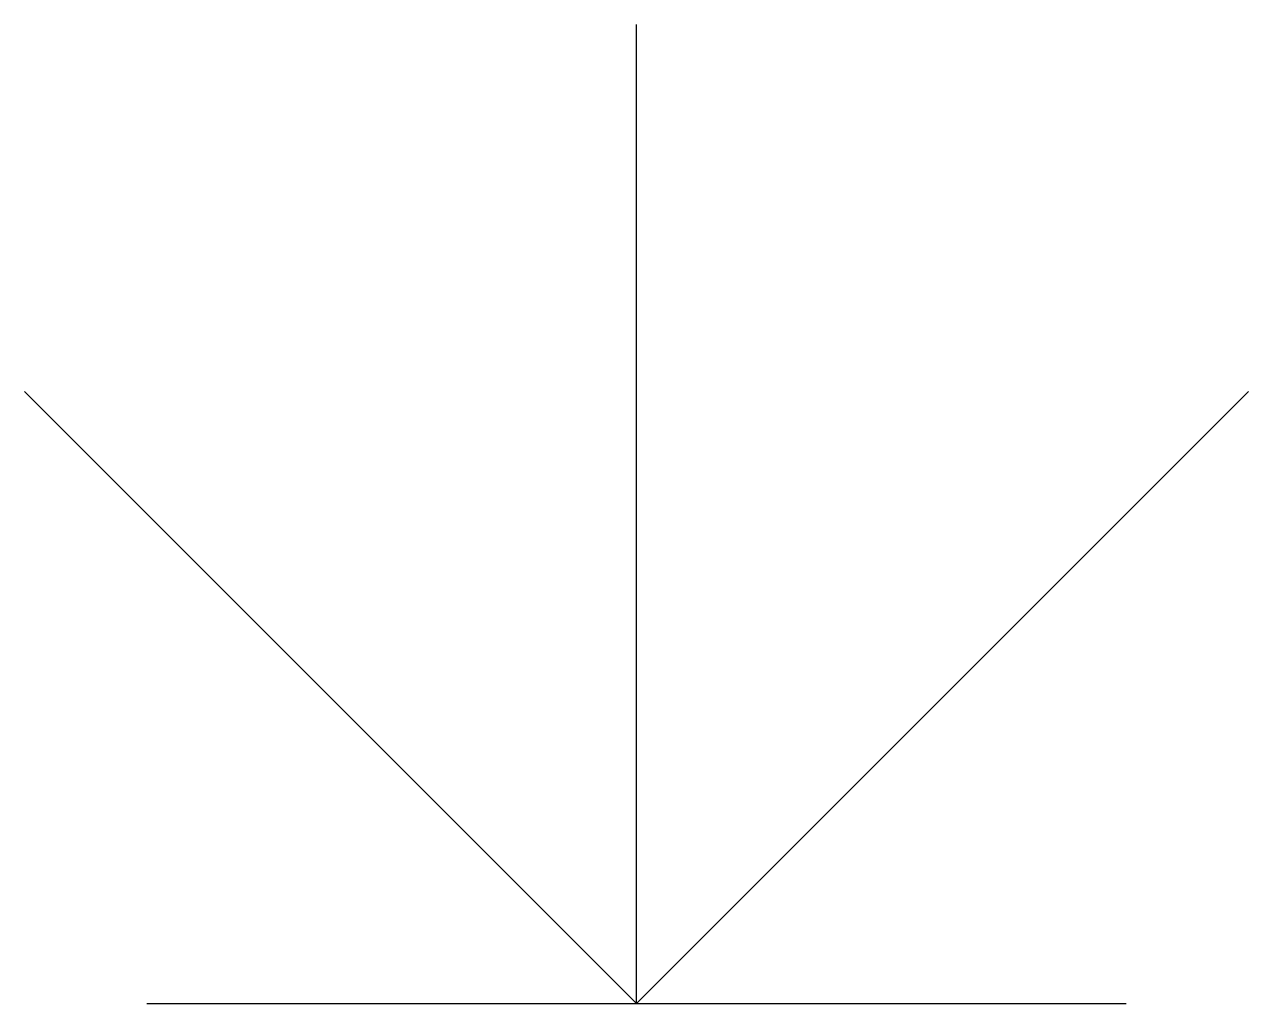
# Model space of a CAD drawing. Extents: x -1 to 1, y 0 to 1.6.
import ezdxf

# ---------------------------------------------------------------- set-up
doc = ezdxf.new("R2010")
doc.units = 0
doc.layers.get('0').update_dxf_attribs({"linetype": 'CONTINUOUS'})

msp = doc.modelspace()

# ---------------------------------------------------------------- linework, layer by layer
for p, q in [((0, 0), (0, 1.6)), ((-1, 1), (0, 0)), ((0, 0), (1, 1)), ((-0.8, 0), (0.8, 0))]:
    msp.add_line(p, q)

doc.saveas('drawing.dxf')
